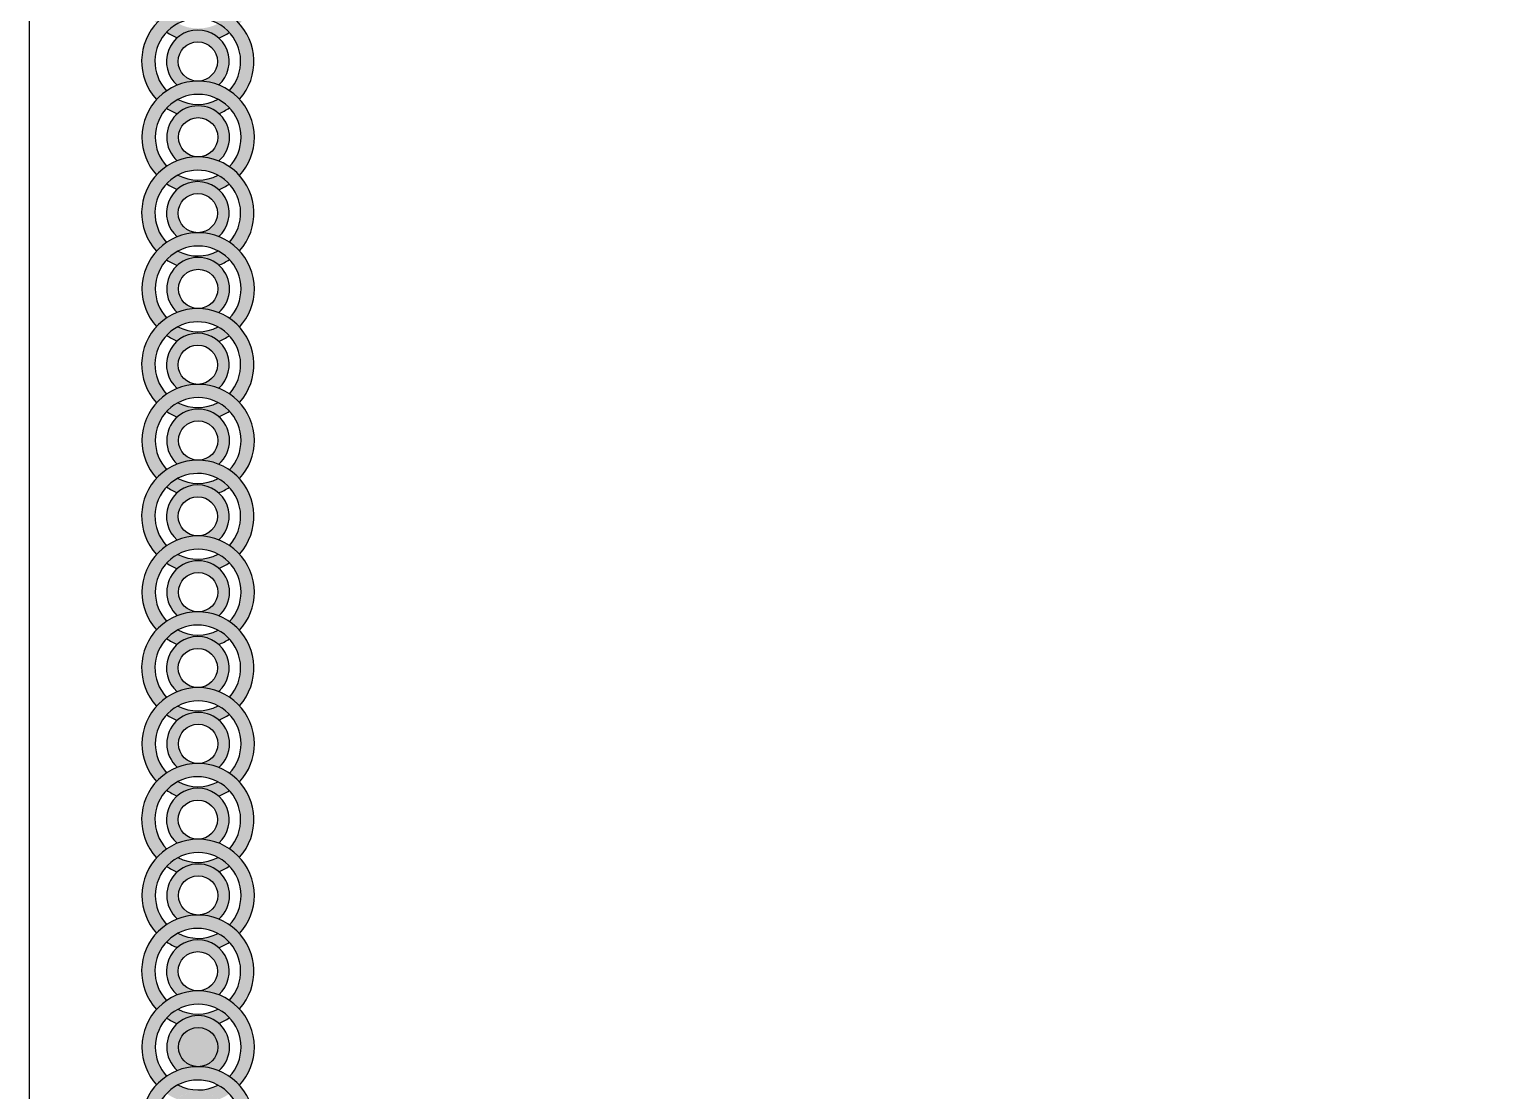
# Model space of a CAD drawing. Header units: millimetres. Extents: x -2167 to 6463, y 877 to 4714.
# Drawn here: x 440.8 to 831.6, y 3021.3 to 3304.6 of the extents above; entities that cross this region are included whole.
import ezdxf

# ---------------------------------------------------------------- set-up
doc = ezdxf.new("R2010")
doc.units = ezdxf.units.MM
doc.layers.add('deco', color=4, linetype='Continuous')

# ---------------------------------------------------------------- blocks, each defined once
blk = doc.blocks.new('010 d 1')
at = {"layer": 'deco'}
h = blk.add_hatch(color=8, dxfattribs=at)
h.paths.add_polyline_path([(-311.9999999999927, 1948.000638254638), (-311.9999999999927, 1944.565087540166, -0.1589121436864541), (-315.8765003537337, 1936.111657546244, 0.05945146505582116), (-318.5566736633118, 1938.446462803367, 0.190764466114197), (-315.4539487890506, 1946.282862897406, 1), (-338.3486851765483, 1946.282862897406, 0.1882384196150493), (-335.3219976915279, 1938.52822718933, 0.05945146505583921), (-338.0248166290548, 1936.219674753494, -0.1859482089239169), (-341.9013169827958, 1946.282862897406, -0.9442006352803286)])
h.paths.add_polyline_path([(-318.5566736633045, 1954.119262991433, -0.05368345078365555), (-321.3895810471076, 1952.605994797166, 0.3774435382078785), (-332.4744650173598, 1952.551933883715, -0.05368345078367235), (-335.3219976915279, 1954.037498605478, -0.08390256066451458), (-332.3061651677199, 1956.373940870606, 0.2483491088324094), (-321.595151815076, 1956.426178419271, -0.08390256066451454)], flags=17)
h.paths.add_polyline_path([(-315.8765003537337, 1956.454068248564, 0.05945146505583607), (-318.5793192912679, 1958.7626206844, 2.295541670009696), (-335.344643319484, 1958.680856298444, 0.05945146505580769), (-338.0248166290548, 1956.346051041313, -2.268074742157078)])
h.paths.add_polyline_path([(-318.5793192912606, 1974.271892100547, -0.05368345078365667), (-321.4268519654288, 1972.786327378784, 0.3774435382074762), (-332.5117359356736, 1972.840388292232, -0.0536834507838272), (-335.344643319484, 1974.353656486506, -0.08390256066464098), (-332.3061651677053, 1976.660571914334, 0.2483491088320799), (-321.595151815076, 1976.608334365679, -0.08390256066454108)], flags=17)
h.paths.add_polyline_path([(-335.3219976915279, 1978.997014179469, 0.05945146505581773), (-338.0248166290548, 1976.688461743634, -0.1859482089239186), (-341.9013169827958, 1986.751649887545, -0.9442006352803286), (-311.9999999999927, 1988.469425244781), (-311.9999999999927, 1985.033874530309, -0.1589121436864541), (-315.8765003537337, 1976.580444536383, 0.05945146505582116), (-318.5566736633118, 1978.91524979351, 0.190764466114197), (-315.4539487890506, 1986.751649887545, 1), (-338.3486851765483, 1986.751649887545, 0.1882384196150778)])
h.paths.add_polyline_path([(-321.3895810471076, 1980.428517987784, 0.1915274108350751), (-332.4744650173598, 1980.482578901232, -0.2142134381101953), (-335.2894770937273, 1986.751649887545, -1), (-318.5131568718716, 1986.751649887545, -0.2167651491654147)], flags=17)
edge = h.paths.add_edge_path()
edge.add_arc((-326.9999999999927, 1966.517256392475), 5.234634131884633, 0, 360, ccw=False)
edge = h.paths.add_edge_path()
edge.add_arc((-326.9013169827958, 1946.282862897406), 15.00000000000004, 68.59461219548177, 90.27942896183168, ccw=False)
edge.add_arc((-326.9999999999927, 1966.517256392475), 8.388160110927977, 311.6368091846759, 588.9220487389898)
edge.add_arc((-326.9013169827958, 1946.282862897406), 15.00000000000004, 90.27942896183168, 111.96424572818401, ccw=False)
h = blk.add_hatch(color=8, dxfattribs=at)
edge = h.paths.add_edge_path()
edge.add_arc((-326.9013169827958, 1946.282862897406), 5.234634131884633, 0, 360, ccw=False)
edge = h.paths.add_edge_path()
edge.add_arc((-326.9999999999927, 1926.048469402336), 14.99999999999991, 68.03575427181579, 89.72057103816883, ccw=False)
edge.add_arc((-326.9013169828031, 1946.282862897406), 8.388160110926213, 311.0779512610223, 588.3631908153358)
edge.add_arc((-326.9999999999927, 1926.048469402336), 14.99999999999991, 89.72057103816883, 111.40538780451831, ccw=False)
for points in [[(-338.0248166290548, 1915.877264051174, -2.268074742157065), (-315.8765003537337, 1915.985281258425, 0.05945146505583717), (-318.5793192912679, 1918.293833694257, 2.295541670009696), (-335.344643319484, 1918.212069308302, 0.05945146505580769)], [(-332.5117359356809, 1932.371601302093, -0.05368345078367088), (-335.344643319484, 1933.884869496364, -0.08390256066446405), (-332.3061651677272, 1936.191784924205, 0.2483491088325868), (-321.595151815076, 1936.139547375536, -0.08390256066451794), (-318.5793192912606, 1933.803105110408, -0.0536834507836749), (-321.4268519654288, 1932.317540388645, 0.3774435382078678)], [(-315.8765003537337, 1895.642870556101, 0.05945146505580148), (-318.5566736633045, 1897.977675813232, 0.1907644661140623), (-315.4539487890506, 1905.814075907267, 1), (-338.3486851765483, 1905.814075907267, 0.1882384196150493), (-335.3219976915279, 1898.059440199191, 0.05945146505583921), (-338.0248166290548, 1895.750887763355, -0.1859482089239169), (-341.9013169827958, 1905.814075907267, -0.9442006352803286), (-311.9999999999927, 1907.531851264499), (-311.9999999999927, 1904.096300550027, -0.1589121436864572)], [(-332.4744650173598, 1912.083146893576, -0.05368345078367235), (-335.3219976915279, 1913.568711615339, -0.08390256066451458), (-332.3061651677199, 1915.905153880467, 0.2483491088324094), (-321.595151815076, 1915.957391429129, -0.08390256066451454), (-318.5566736633045, 1913.650476001294, -0.05368345078365555), (-321.3895810471076, 1912.137207807024, 0.3774435382078785)], [(-315.8765003537337, 1875.516494268286, 0.05945146505583607), (-318.5793192912679, 1877.825046704118, 2.295541670009696), (-335.344643319484, 1877.743282318163, 0.05945146505580769), (-338.0248166290548, 1875.408477061032, -2.268074742157078)], [(-318.5793192912606, 1893.334318120269, -0.05368345078365667), (-321.4268519654288, 1891.848753398506, 0.3774435382074762), (-332.5117359356736, 1891.90281431195, -0.0536834507838272), (-335.344643319484, 1893.416082506224, -0.08390256066464098), (-332.3061651677053, 1895.722997934052, 0.2483491088320799), (-321.595151815076, 1895.670760385397, -0.08390256066454108)], [(-311.9013169827958, 1784.407714936846, -0.1884721506643263), (-315.8765003537337, 1774.236509585684, 0.05945146505582808), (-318.5566736633118, 1776.571314842811, 0.1907644661141509), (-315.4539487890506, 1784.407714936846, 1), (-338.3486851765483, 1784.407714936846, 0.1882384196150425), (-335.3219976915279, 1776.65307922877, 0.05945146505581392), (-338.0248166290548, 1774.344526792938, -0.1859482089239197), (-341.9013169827958, 1784.407714936846, -1)], [(-338.0248166290548, 1754.002116090614, -2.268074742157065), (-315.8765003537337, 1754.110133297865, 0.05945146505583717), (-318.5793192912679, 1756.418685733701, 2.295541670009696), (-335.344643319484, 1756.336921347745, 0.05945146505580769)], [(-332.5117359356809, 1770.496453341537, -0.05368345078367088), (-335.344643319484, 1772.009721535807, -0.08390256066446405), (-332.3061651677272, 1774.316636963646, 0.2483491088325868), (-321.595151815076, 1774.26439941498, -0.08390256066451794), (-318.5793192912606, 1771.927957149848, -0.0536834507836749), (-321.4268519654288, 1770.442392428089, 0.3774435382078678)], [(-315.8765003537337, 1733.767722595545, 0.05945146505580148), (-318.5566736633045, 1736.102527852672, 0.1907644661140623), (-315.4539487890506, 1743.938927946703, 1), (-338.3486851765483, 1743.938927946703, 0.1882384196150493), (-335.3219976915279, 1736.184292238631, 0.05945146505583921), (-338.0248166290548, 1733.875739802796, -0.1859482089239169), (-341.9013169827958, 1743.938927946703, -0.9442006352803286), (-311.9999999999927, 1745.656703303943), (-311.9999999999927, 1742.221152589471, -0.1589121436864572)], [(-332.4744650173598, 1750.207998933016, -0.05368345078367235), (-335.3219976915279, 1751.693563654779, -0.08390256066451458), (-332.3061651677199, 1754.030005919911, 0.2483491088324094), (-321.595151815076, 1754.082243468572, -0.08390256066451454), (-318.5566736633045, 1751.775328040738, -0.05368345078365555), (-321.3895810471076, 1750.262059846467, 0.3774435382078785)], [(-318.5793192912606, 1731.459170159706, -0.05368345078365667), (-321.4268519654288, 1729.973605437946, 0.3774435382074762), (-332.5117359356736, 1730.027666351391, -0.0536834507838272), (-335.344643319484, 1731.540934545665, -0.08390256066464098), (-332.3061651677053, 1733.847849973496, 0.2483491088320799), (-321.595151815076, 1733.795612424838, -0.08390256066454108)]]:
    blk.add_hatch(color=8, dxfattribs=at).paths.add_polyline_path(points)
h = blk.add_hatch(color=8, dxfattribs=at)
edge = h.paths.add_edge_path()
edge.add_arc((-326.9999999999927, 1926.048469402336), 5.234634131884604, 0, 360, ccw=False)
edge = h.paths.add_edge_path()
edge.add_arc((-326.9013169828031, 1905.814075907267), 15.00000000000003, 68.59461219547262, 90.27942896182537, ccw=False)
edge.add_arc((-326.9999999999927, 1926.048469402336), 8.388160110927972, 311.6368091846666, 588.9220487389805)
edge.add_arc((-326.9013169828031, 1905.814075907267), 15.00000000000003, 90.27942896182537, 111.9642457281746, ccw=False)
h = blk.add_hatch(color=8, dxfattribs=at)
edge = h.paths.add_edge_path()
edge.add_arc((-326.9013169827958, 1905.814075907263), 5.234634131884633, 0, 360, ccw=False)
edge = h.paths.add_edge_path()
edge.add_arc((-326.9999999999927, 1885.579682412194), 14.99999999999987, 68.03575427181602, 89.72057103816849, ccw=False)
edge.add_arc((-326.9013169827958, 1905.814075907267), 8.388160110928238, 311.0779512610071, 588.3631908153294)
edge.add_arc((-326.9999999999927, 1885.579682412194), 14.99999999999987, 89.72057103816849, 111.40538780451811, ccw=False)
h = blk.add_hatch(color=8, dxfattribs=at)
edge = h.paths.add_edge_path()
edge.add_arc((-326.9999999999927, 1885.579682412194), 5.234634131884633, 0, 360, ccw=False)
edge = h.paths.add_edge_path()
edge.add_arc((-326.9013169827958, 1865.345288917124), 15.00000000000008, 68.59461219548172, 90.27942896183191, ccw=False)
edge.add_arc((-326.9999999999927, 1885.579682412194), 8.388160110927998, 311.6368091846762, 588.9220487389896)
edge.add_arc((-326.9013169827958, 1865.345288917124), 15.00000000000008, 90.27942896183191, 111.96424572818421, ccw=False)
h = blk.add_hatch(color=8, dxfattribs=at)
h.paths.add_polyline_path([(-318.5566736633045, 1873.181689011155, -0.05368345078365555), (-321.3895810471076, 1871.668420816884, 0.3774435382078785), (-332.4744650173598, 1871.614359903437, -0.05368345078367235), (-335.3219976915279, 1873.099924625199, -0.08390256066451458), (-332.3061651677199, 1875.436366890328, 0.2483491088324094), (-321.595151815076, 1875.48860443899, -0.08390256066451454)], flags=17)
h.paths.add_polyline_path([(-311.9999999999927, 1867.06306427436), (-311.9999999999927, 1865.345288917124), (-315.4539487890506, 1865.345288917124, 1), (-338.3486851765483, 1865.345288917124), (-341.9013169827958, 1865.345288917124, -0.9442006352803286)])
edge = h.paths.add_edge_path()
edge.add_arc((-326.9013169827958, 1865.345288917124), 5.234634131884604, 0, 180, ccw=False)
edge.add_line((-321.6666828509115, 1865.345288917124), (-318.5131568718716, 1865.345288917124))
edge.add_arc((-326.9013169827958, 1865.345288917124), 8.38816011092797, 360, 540)
edge.add_line((-335.2894770937273, 1865.345288917124), (-332.1359511146875, 1865.345288917124))
h = blk.add_hatch(color=8, dxfattribs=at)
h.paths.add_polyline_path([(-315.8765003537337, 1855.174083565962, 0.05945146505581327), (-318.5566736633045, 1857.508888823093, 0.1907644661139884), (-315.4539487890506, 1865.345288917124), (-311.9999999999927, 1865.345288917124), (-311.9999999999927, 1863.627513559888, -0.158912143686435)])
h.paths.add_polyline_path([(-318.5793192912606, 1852.865531130126, -0.05368345078365667), (-321.4268519654288, 1851.379966408367, 0.3774435382074762), (-332.5117359356736, 1851.434027321811, -0.0536834507838272), (-335.344643319484, 1852.947295516085, -0.08390256066464098), (-332.3061651677053, 1855.254210943913, 0.2483491088320799), (-321.595151815076, 1855.201973395258, -0.08390256066454108)])
h.paths.add_polyline_path([(-335.3219976915279, 1857.590653209048, 0.05945146505581555), (-338.0248166290548, 1855.282100773216, -0.1859482089239192), (-341.9013169827958, 1865.345288917124), (-338.3486851765483, 1865.345288917124, 0.1882384196150771)])
edge = h.paths.add_edge_path()
edge.add_arc((-326.9013169827958, 1865.345288917124), 5.234634131884604, 180, 269.72057103817485, ccw=False)
edge.add_line((-332.1359511146875, 1865.345288917124), (-335.2894770937273, 1865.345288917124))
edge.add_arc((-326.9013169827958, 1865.345288917124), 8.388160110928238, 180, 228.3631908153294)
edge.add_arc((-326.9999999999927, 1845.110895422054), 14.99999999999986, 89.72057103817502, 111.40538780452749, ccw=False)
edge = h.paths.add_edge_path()
edge.add_arc((-326.9013169827958, 1865.345288917124), 5.234634131884604, 269.72057103817485, 360, ccw=False)
edge.add_arc((-326.9999999999927, 1845.110895422054), 14.99999999999986, 68.03575427182528, 89.72057103817502, ccw=False)
edge.add_arc((-326.9013169827958, 1865.345288917124), 8.388160110927428, 311.0779512610138, 360)
edge.add_line((-318.5131568718716, 1865.345288917124), (-321.6666828509115, 1865.345288917124))
h = blk.add_hatch(color=8, dxfattribs=at)
h.paths.add_polyline_path([(-318.5566736633045, 1832.712902021016, -0.05368345078365555), (-321.3895810471076, 1831.199633826745, 0.3774435382078785), (-332.4744650173598, 1831.145572913298, -0.05368345078367235), (-335.3219976915279, 1832.63113763506, -0.08390256066451458), (-332.3061651677199, 1834.967579900189, 0.2483491088324094), (-321.595151815076, 1835.019817448851, -0.08390256066451454)])
h.paths.add_polyline_path([(-315.8765003537337, 1835.047707278147, 0.05945146505583607), (-318.5793192912679, 1837.356259713979, 2.295541670009696), (-335.344643319484, 1837.274495328023, 0.05945146505580769), (-338.0248166290548, 1834.939690070893, -2.268074742157078)])
edge = h.paths.add_edge_path()
edge.add_arc((-326.9999999999927, 1845.110895422054), 5.234634131884604, 0, 360, ccw=False)
edge = h.paths.add_edge_path()
edge.add_arc((-326.9013169828031, 1824.876501926985), 15.00000000000003, 68.59461219547262, 90.27942896182537, ccw=False)
edge.add_arc((-326.9999999999927, 1845.110895422054), 8.388160110927972, 311.6368091846666, 588.9220487389805)
edge.add_arc((-326.9013169828031, 1824.876501926985), 15.00000000000003, 90.27942896182537, 111.9642457281746, ccw=False)
h = blk.add_hatch(color=8, dxfattribs=at)
h.paths.add_polyline_path([(-318.5131568718716, 1824.876501926985, -0.2167651491653986), (-321.3895810471076, 1818.553370027224, 0.09490123409788347), (-326.926845958842, 1819.641930047062, 0.415642712005743), (-321.6666828509115, 1824.876501926985, 1), (-332.1359511146875, 1824.876501926985, 0.4127858555257814), (-326.926845958842, 1819.641930047062, 0.09490123409786572), (-332.4744650173598, 1818.607430940672, -0.2142134381101718), (-335.2894770937273, 1824.876501926985, -1)], flags=17)
h.paths.add_polyline_path([(-311.9013169827958, 1824.876501926985, -0.1884721506643237), (-315.8765003537337, 1814.705296575823, 0.05945146505582926), (-318.5566736633045, 1817.040101832954, 0.1907644661139821), (-315.4539487890506, 1824.876501926985, 1), (-338.3486851765483, 1824.876501926985, 0.1882384196150375), (-335.3219976915279, 1817.121866218909, 0.05945146505580447), (-338.0248166290548, 1814.813313783077, -0.1859482089239208), (-341.9013169827958, 1824.876501926985, -1)])
h.paths.add_polyline_path([(-318.5793192912606, 1812.396744139987, -0.0536834507836819), (-321.4268519654288, 1810.911179418228, 0.3774435382085786), (-332.5117359357027, 1810.965240331683, -0.05368345078337994), (-335.344643319484, 1812.478508525946, -0.08390256066457387), (-332.3061651677126, 1814.785423953777, 0.2483491088322974), (-321.595151815076, 1814.733186405119, -0.0839025606645127)])
h = blk.add_hatch(color=8, dxfattribs=at)
h.paths.add_polyline_path([(-315.8765003537337, 1794.578920288008, 0.05945146505581097), (-318.5793192912606, 1796.88747272384, 2.295541670009222), (-335.344643319484, 1796.805708337884, 0.05945146505581776), (-338.0248166290548, 1794.470903080753, -2.268074742157021)])
h.paths.add_polyline_path([(-321.4268519654288, 1798.373037445603, 0.09490123409786369), (-326.9744710239465, 1799.407536551993, 0.4127858555257814), (-321.7653658681083, 1804.642108431915, 1), (-332.2346341318771, 1804.642108431915, 0.415642712005743), (-326.9744710239465, 1799.407536551993, 0.09490123409786891), (-332.5117359356809, 1798.318976532155, -2.649402887509968)], flags=17)
h.paths.add_polyline_path([(-318.5566736633045, 1792.244115030877, -0.05368345078366801), (-321.3895810471076, 1790.730846836606, 0.377443538207869), (-332.4744650173598, 1790.676785923159, -0.05368345078367415), (-335.3219976915279, 1792.162350644918, -0.08390256066451102), (-332.3061651677199, 1794.49879291005, 0.2483491088324303), (-321.595151815076, 1794.551030458711, -0.08390256066452112)])
h = blk.add_hatch(color=8, dxfattribs=at)
edge = h.paths.add_edge_path()
edge.add_arc((-326.9013169827958, 1784.407714936846), 5.234634131884604, 0, 360, ccw=False)
edge = h.paths.add_edge_path()
edge.add_arc((-326.9999999999927, 1764.173321441776), 14.99999999999991, 68.03575427181579, 89.72057103816883, ccw=False)
edge.add_arc((-326.9013169828031, 1784.407714936846), 8.388160110926213, 311.0779512610223, 588.3631908153358)
edge.add_arc((-326.9999999999927, 1764.173321441776), 14.99999999999991, 89.72057103816883, 111.40538780451831, ccw=False)
h = blk.add_hatch(color=8, dxfattribs=at)
edge = h.paths.add_edge_path()
edge.add_arc((-326.9999999999927, 1764.173321441773), 5.234634131884633, 0, 360, ccw=False)
edge = h.paths.add_edge_path()
edge.add_arc((-326.9013169828031, 1743.938927946703), 15.00000000000003, 68.59461219547262, 90.27942896182537, ccw=False)
edge.add_arc((-326.9999999999927, 1764.173321441773), 8.388160110927972, 311.6368091846666, 588.9220487389805)
edge.add_arc((-326.9013169828031, 1743.938927946703), 15.00000000000003, 90.27942896182537, 111.9642457281746, ccw=False)
h = blk.add_hatch(color=8, dxfattribs=at)
edge = h.paths.add_edge_path()
edge.add_arc((-326.9013169827958, 1743.938927946703), 5.234634131884604, 0, 360, ccw=False)
edge = h.paths.add_edge_path()
edge.add_arc((-326.9999999999927, 1723.704534451634), 14.99999999999987, 68.03575427181602, 89.72057103816849, ccw=False)
edge.add_arc((-326.9013169827958, 1743.938927946703), 8.388160110928238, 311.0779512610071, 588.3631908153294)
edge.add_arc((-326.9999999999927, 1723.704534451634), 14.99999999999987, 89.72057103816849, 111.40538780451811, ccw=False)
h = blk.add_hatch(color=8, dxfattribs=at)
h.paths.add_polyline_path([(-318.5566736633045, 1711.306541050595, -0.05368345078365555), (-321.3895810471076, 1709.793272856325, 0.3774435382078785), (-332.4744650173598, 1709.739211942877, -0.05368345078367235), (-335.3219976915279, 1711.224776664636, -0.08390256066451458), (-332.3061651677199, 1713.561218929768, 0.2483491088324094), (-321.595151815076, 1713.61345647843, -0.08390256066451454)])
h.paths.add_polyline_path([(-315.8765003537337, 1713.641346307722, 0.05945146505583607), (-318.5793192912679, 1715.949898743558, 2.295541670009696), (-335.344643319484, 1715.868134357603, 0.05945146505580769), (-338.0248166290548, 1713.533329100472, -2.268074742157078)])
edge = h.paths.add_edge_path()
edge.add_arc((-326.9999999999927, 1723.704534451634), 5.234634131884633, 0, 360, ccw=False)
edge = h.paths.add_edge_path()
edge.add_arc((-326.9013169828031, 1703.470140956564), 15.00000000000003, 68.59461219547262, 90.27942896182537, ccw=False)
edge.add_arc((-326.9999999999927, 1723.704534451634), 8.388160110927972, 311.6368091846666, 588.9220487389805)
edge.add_arc((-326.9013169828031, 1703.470140956564), 15.00000000000003, 90.27942896182537, 111.9642457281746, ccw=False)
h = blk.add_hatch(color=8, dxfattribs=at)
h.paths.add_polyline_path([(-311.9999999999927, 1664.719129323657), (-311.9999999999927, 1661.283578609185, -0.1589121436864541), (-315.8765003537337, 1652.830148615263, 0.05945146505582116), (-318.5566736633118, 1655.164953872387, 0.190764466114197), (-315.4539487890506, 1663.001353966425, 1), (-338.3486851765483, 1663.001353966425, 0.1882384196150493), (-335.3219976915279, 1655.24671825835, 0.05945146505583921), (-338.0248166290548, 1652.938165822514, -0.1859482089239169), (-341.9013169827958, 1663.001353966425, -0.9442006352803286)])
h.paths.add_polyline_path([(-318.5566736633045, 1670.837754060452, -0.05368345078365555), (-321.3895810471076, 1669.324485866186, 0.3774435382078785), (-332.4744650173598, 1669.270424952734, -0.05368345078367235), (-335.3219976915279, 1670.755989674497, -0.08390256066451458), (-332.3061651677199, 1673.092431939625, 0.2483491088324094), (-321.595151815076, 1673.144669488291, -0.08390256066451454)], flags=17)
h.paths.add_polyline_path([(-315.8765003537337, 1673.172559317583, 0.05945146505583607), (-318.5793192912679, 1675.481111753419, 2.295541670009696), (-335.344643319484, 1675.399347367464, 0.05945146505580769), (-338.0248166290548, 1673.064542110333, -2.268074742157078)])
h.paths.add_polyline_path([(-318.5793192912606, 1690.990383169566, -0.05368345078365667), (-321.4268519654288, 1689.504818447804, 0.3774435382074762), (-332.5117359356736, 1689.558879361251, -0.0536834507838272), (-335.344643319484, 1691.072147555526, -0.08390256066464098), (-332.3061651677053, 1693.379062983353, 0.2483491088320799), (-321.595151815076, 1693.326825434699, -0.08390256066454108)], flags=17)
h.paths.add_polyline_path([(-335.3219976915279, 1695.715505248489, 0.05945146505581773), (-338.0248166290548, 1693.406952812653, -0.1859482089239186), (-341.9013169827958, 1703.470140956564, -0.9442006352803286), (-311.9999999999927, 1705.1879163138), (-311.9999999999927, 1701.752365599328, -0.1589121436864541), (-315.8765003537337, 1693.298935605402, 0.05945146505582116), (-318.5566736633118, 1695.63374086253, 0.190764466114197), (-315.4539487890506, 1703.470140956564, 1), (-338.3486851765483, 1703.470140956564, 0.1882384196150778)])
h.paths.add_polyline_path([(-321.3895810471076, 1697.147009056804, 0.1915274108350751), (-332.4744650173598, 1697.201069970251, -0.2142134381101953), (-335.2894770937273, 1703.470140956564, -1), (-318.5131568718716, 1703.470140956564, -0.2167651491654147)], flags=17)
edge = h.paths.add_edge_path()
edge.add_arc((-326.9999999999927, 1683.235747461495), 5.234634131884633, 0, 360, ccw=False)
edge = h.paths.add_edge_path()
edge.add_arc((-326.9013169827958, 1663.001353966425), 15.00000000000004, 68.59461219548177, 90.27942896183168, ccw=False)
edge.add_arc((-326.9999999999927, 1683.235747461495), 8.388160110927977, 311.6368091846759, 588.9220487389898)
edge.add_arc((-326.9013169827958, 1663.001353966425), 15.00000000000004, 90.27942896183168, 111.96424572818401, ccw=False)
h = blk.add_hatch(color=255, dxfattribs=at)
edge = h.paths.add_edge_path()
edge.add_arc((-326.9013169827958, 1703.470140956564), 5.234634131884604, 0, 360, ccw=False)
at = {"layer": 'deco', "color": 0}
for centre in [(-326.9999999999927, 1966.517256392475), (-326.9013169827958, 1946.282862897406), (-326.9999999999927, 1926.048469402336), (-326.9013169827958, 1905.814075907263), (-326.9999999999927, 1885.579682412194), (-326.9013169827958, 1865.345288917124), (-326.9999999999927, 1845.110895422054), (-326.9013169827958, 1824.876501926985), (-326.9999999999927, 1804.642108431915), (-326.9013169827958, 1784.407714936846), (-326.9999999999927, 1764.173321441773), (-326.9013169827958, 1743.938927946703), (-326.9999999999927, 1723.704534451634), (-326.9013169827958, 1703.470140956564)]:
    blk.add_circle(centre, 5.234634131884624, dxfattribs=at)
for centre, radius, start, end in [((-326.9999999999927, 1966.517256392475), 15, 317.8650410652823, 222.6938168584242), ((-326.9999999999927, 1966.517256392475), 11.44736819375063, 317.3579150230787, 223.200942900258), ((-326.9999999999927, 1966.517256392475), 8.388160110927936, 311.6368091847651, 228.9220487388603), ((-326.9013169827958, 1986.751649887545), 15, 235.744212290656, 248.0357542718239), ((-326.9013169827958, 1986.751649887545), 15, 291.4053878045185, 303.69692978597), ((-326.9013169827958, 1946.282862897406), 15, 0, 180), ((-326.9013169827958, 1946.282862897406), 11.44736819375063, 0, 180), ((-326.9999999999927, 1966.517256392475), 15, 236.30307021403, 248.5946121954815), ((-326.9013169827958, 1946.282862897406), 8.388160110927936, 0, 180), ((-326.9999999999927, 1966.517256392475), 11.44736819375063, 242.3850611360126, 298.1737967878764), ((-326.9999999999927, 1966.517256392475), 15, 291.9642457281761, 304.255787709344), ((-326.9013169827958, 1946.282862897406), 15, 180, 222.1349589347177), ((-326.9013169827958, 1946.282862897406), 11.44736819375063, 180, 222.6420849769213), ((-326.9013169827958, 1946.282862897406), 8.388160110927936, 180, 228.3631908152349), ((-326.9013169827958, 1946.282862897406), 8.388160110927936, 311.0779512611397, 0), ((-326.9013169827958, 1946.282862897406), 11.44736819375063, 316.7990570997421, 0), ((-326.9013169827958, 1946.282862897406), 15, 317.3061831415758, 0), ((-326.9999999999927, 1926.048469402336), 15, 317.8650410652823, 222.6938168584242), ((-326.9999999999927, 1926.048469402336), 11.44736819375063, 317.3579150230787, 223.200942900258), ((-326.9999999999927, 1926.048469402336), 8.388160110927936, 311.6368091847651, 228.9220487388603), ((-326.9013169827958, 1946.282862897406), 11.44736819375063, 241.8262032121236, 297.6149388639875), ((-326.9013169827958, 1946.282862897406), 15, 235.744212290656, 248.0357542718239), ((-326.9013169827958, 1946.282862897406), 15, 291.4053878045185, 303.69692978597), ((-326.9013169827958, 1905.814075907263), 15, 0, 180), ((-326.9013169827958, 1905.814075907263), 11.44736819375063, 0, 180), ((-326.9999999999927, 1926.048469402336), 11.44736819375063, 242.3850611360126, 298.1737967878764), ((-326.9999999999927, 1926.048469402336), 15, 236.30307021403, 248.5946121954815), ((-326.9013169827958, 1905.814075907263), 8.388160110927936, 0, 180), ((-326.9999999999927, 1926.048469402336), 15, 291.9642457281761, 304.255787709344), ((-326.9013169827958, 1905.814075907263), 15, 180, 222.1349589347177), ((-326.9013169827958, 1905.814075907263), 11.44736819375063, 180, 222.6420849769213), ((-326.9013169827958, 1905.814075907263), 8.388160110927936, 180, 228.3631908152349), ((-326.9013169827958, 1905.814075907263), 8.388160110927936, 311.0779512611397, 0), ((-326.9013169827958, 1905.814075907263), 11.44736819375063, 316.7990570997421, 0), ((-326.9013169827958, 1905.814075907263), 15, 317.3061831415758, 0), ((-326.9999999999927, 1885.579682412194), 15, 317.8650410652823, 222.6938168584242), ((-326.9999999999927, 1885.579682412194), 11.44736819375063, 317.3579150230787, 223.200942900258), ((-326.9013169827958, 1905.814075907263), 11.44736819375063, 241.8262032121236, 297.6149388639875), ((-326.9999999999927, 1885.579682412194), 8.388160110927936, 311.6368091847651, 228.9220487388603), ((-326.9013169827958, 1905.814075907263), 15, 235.744212290656, 248.0357542718239), ((-326.9013169827958, 1905.814075907263), 15, 291.4053878045185, 303.69692978597), ((-326.9013169827958, 1865.345288917124), 15, 0, 180), ((-326.9013169827958, 1865.345288917124), 11.44736819375063, 0, 180), ((-326.9999999999927, 1885.579682412194), 15, 236.30307021403, 248.5946121954815), ((-326.9013169827958, 1865.345288917124), 8.388160110927936, 0, 180), ((-326.9999999999927, 1885.579682412194), 11.44736819375063, 242.3850611360126, 298.1737967878764), ((-326.9999999999927, 1885.579682412194), 15, 291.9642457281761, 304.255787709344), ((-326.9013169827958, 1865.345288917124), 15, 180, 222.1349589347177), ((-326.9013169827958, 1865.345288917124), 11.44736819375063, 180, 222.6420849769213), ((-326.9013169827958, 1865.345288917124), 8.388160110927936, 180, 228.3631908152349), ((-326.9013169827958, 1865.345288917124), 8.388160110927936, 311.0779512611397, 0), ((-326.9013169827958, 1865.345288917124), 11.44736819375063, 316.7990570997421, 0), ((-326.9013169827958, 1865.345288917124), 15, 317.3061831415758, 0), ((-326.9999999999927, 1845.110895422054), 15, 317.8650410652823, 222.6938168584242), ((-326.9999999999927, 1845.110895422054), 11.44736819375063, 317.3579150230787, 223.200942900258), ((-326.9999999999927, 1845.110895422054), 8.388160110927936, 311.6368091847651, 228.9220487388603), ((-326.9013169827958, 1865.345288917124), 15, 235.744212290656, 248.0357542718239), ((-326.9013169827958, 1865.345288917124), 11.44736819375063, 241.8262032121236, 297.6149388639875), ((-326.9013169827958, 1865.345288917124), 15, 291.4053878045185, 303.69692978597), ((-326.9013169827958, 1824.876501926985), 15, 0, 180), ((-326.9013169827958, 1824.876501926985), 11.44736819375063, 0, 180), ((-326.9013169827958, 1824.876501926985), 8.388160110927936, 0, 180), ((-326.9999999999927, 1845.110895422054), 11.44736819375063, 242.3850611360126, 298.1737967878764), ((-326.9999999999927, 1845.110895422054), 15, 291.9642457281761, 304.255787709344), ((-326.9999999999927, 1845.110895422054), 15, 236.30307021403, 248.5946121954815), ((-326.9013169827958, 1824.876501926985), 15, 180, 222.1349589347177), ((-326.9013169827958, 1824.876501926985), 11.44736819375063, 180, 222.6420849769213), ((-326.9013169827958, 1824.876501926985), 8.388160110927936, 180, 228.3631908152349), ((-326.9013169827958, 1824.876501926985), 8.388160110927936, 311.0779512611397, 0), ((-326.9013169827958, 1824.876501926985), 11.44736819375063, 316.7990570997421, 0), ((-326.9013169827958, 1824.876501926985), 15, 317.3061831415758, 0), ((-326.9999999999927, 1804.642108431915), 15, 317.8650410652823, 222.6938168584242), ((-326.9999999999927, 1804.642108431915), 11.44736819375063, 317.3579150230787, 223.200942900258), ((-326.9013169827958, 1824.876501926985), 11.44736819375063, 241.8262032121236, 297.6149388639875), ((-326.9999999999927, 1804.642108431915), 8.388160110927936, 311.6368091847651, 228.9220487388603), ((-326.9013169827958, 1824.876501926985), 15, 235.744212290656, 248.0357542718239), ((-326.9013169827958, 1824.876501926985), 15, 291.4053878045185, 303.69692978597), ((-326.9013169827958, 1784.407714936846), 15, 0, 180), ((-326.9013169827958, 1784.407714936846), 11.44736819375063, 0, 180), ((-326.9999999999927, 1804.642108431915), 11.44736819375063, 242.3850611360126, 298.1737967878764), ((-326.9999999999927, 1804.642108431915), 15, 236.30307021403, 248.5946121954815), ((-326.9013169827958, 1784.407714936846), 8.388160110927936, 0, 180), ((-326.9999999999927, 1804.642108431915), 15, 291.9642457281761, 304.255787709344), ((-326.9013169827958, 1784.407714936846), 15, 180, 222.1349589347177), ((-326.9013169827958, 1784.407714936846), 11.44736819375063, 180, 222.6420849769213), ((-326.9013169827958, 1784.407714936846), 8.388160110927936, 180, 228.3631908152349), ((-326.9013169827958, 1784.407714936846), 8.388160110927936, 311.0779512611397, 0), ((-326.9013169827958, 1784.407714936846), 11.44736819375063, 316.7990570997421, 0), ((-326.9013169827958, 1784.407714936846), 15, 317.3061831415758, 0), ((-326.9999999999927, 1764.173321441773), 15, 317.8650410652823, 222.6938168584242), ((-326.9999999999927, 1764.173321441773), 11.44736819375063, 317.3579150230787, 223.200942900258), ((-326.9013169827958, 1784.407714936846), 11.44736819375063, 241.8262032121236, 297.6149388639875), ((-326.9999999999927, 1764.173321441773), 8.388160110927936, 311.6368091847651, 228.9220487388603), ((-326.9013169827958, 1784.407714936846), 15, 235.744212290656, 248.0357542718239), ((-326.9013169827958, 1784.407714936846), 15, 291.4053878045185, 303.69692978597), ((-326.9013169827958, 1743.938927946703), 15, 0, 180), ((-326.9013169827958, 1743.938927946703), 11.44736819375063, 0, 180), ((-326.9999999999927, 1764.173321441773), 15, 236.30307021403, 248.5946121954815), ((-326.9013169827958, 1743.938927946703), 8.388160110927936, 0, 180), ((-326.9999999999927, 1764.173321441773), 11.44736819375063, 242.3850611360126, 298.1737967878764), ((-326.9999999999927, 1764.173321441773), 15, 291.9642457281761, 304.255787709344), ((-326.9013169827958, 1743.938927946703), 15, 180, 222.1349589347177), ((-326.9013169827958, 1743.938927946703), 11.44736819375063, 180, 222.6420849769213), ((-326.9013169827958, 1743.938927946703), 8.388160110927936, 180, 228.3631908152349), ((-326.9013169827958, 1743.938927946703), 8.388160110927936, 311.0779512611397, 0), ((-326.9013169827958, 1743.938927946703), 11.44736819375063, 316.7990570997421, 0), ((-326.9013169827958, 1743.938927946703), 15, 317.3061831415758, 0), ((-326.9999999999927, 1723.704534451634), 15, 317.8650410652823, 222.6938168584242), ((-326.9999999999927, 1723.704534451634), 11.44736819375063, 317.3579150230787, 223.200942900258), ((-326.9999999999927, 1723.704534451634), 8.388160110927936, 311.6368091847651, 228.9220487388603), ((-326.9013169827958, 1743.938927946703), 15, 235.744212290656, 248.0357542718239), ((-326.9013169827958, 1743.938927946703), 11.44736819375063, 241.8262032121236, 297.6149388639875), ((-326.9013169827958, 1743.938927946703), 15, 291.4053878045185, 303.69692978597), ((-326.9013169827958, 1703.470140956564), 15, 0, 180), ((-326.9013169827958, 1703.470140956564), 11.44736819375063, 0, 180), ((-326.9013169827958, 1703.470140956564), 8.388160110927936, 0, 180), ((-326.9999999999927, 1723.704534451634), 11.44736819375063, 242.3850611360126, 298.1737967878764), ((-326.9999999999927, 1723.704534451634), 15, 236.30307021403, 248.5946121954815), ((-326.9999999999927, 1723.704534451634), 15, 291.9642457281761, 304.255787709344), ((-326.9013169827958, 1703.470140956564), 15, 180, 222.1349589347177), ((-326.9013169827958, 1703.470140956564), 11.44736819375063, 180, 222.6420849769213), ((-326.9013169827958, 1703.470140956564), 8.388160110927936, 180, 228.3631908152349), ((-326.9013169827958, 1703.470140956564), 8.388160110927936, 311.0779512611397, 0), ((-326.9013169827958, 1703.470140956564), 11.44736819375063, 316.7990570997421, 0), ((-326.9013169827958, 1703.470140956564), 15, 317.3061831415758, 0), ((-326.9999999999927, 1683.235747461495), 15, 317.8650410652823, 222.6938168584242), ((-326.9999999999927, 1683.235747461495), 11.44736819375063, 317.3579150230787, 223.200942900258), ((-326.9013169827958, 1703.470140956564), 11.44736819375063, 241.8262032121236, 297.6149388639875)]:
    blk.add_arc(centre, radius, start, end, dxfattribs=at)

msp = doc.modelspace()

# ---------------------------------------------------------------- linework, layer by layer
at = {"color": 3}
msp.add_lwpolyline([(1184.836408039286, 3603.457759684345), (440.8364080392857, 3603.457759684345), (440.8364080392857, 1329.457759684341), (1184.836408039286, 1329.457759684341)], close=True, dxfattribs=at)

# ---------------------------------------------------------------- block references
at = {"layer": 'deco', "color": 8}
msp.add_blockref('010 d 1', (812.8364080392857, 1329.457759684341), dxfattribs=at)

doc.saveas('drawing.dxf')
